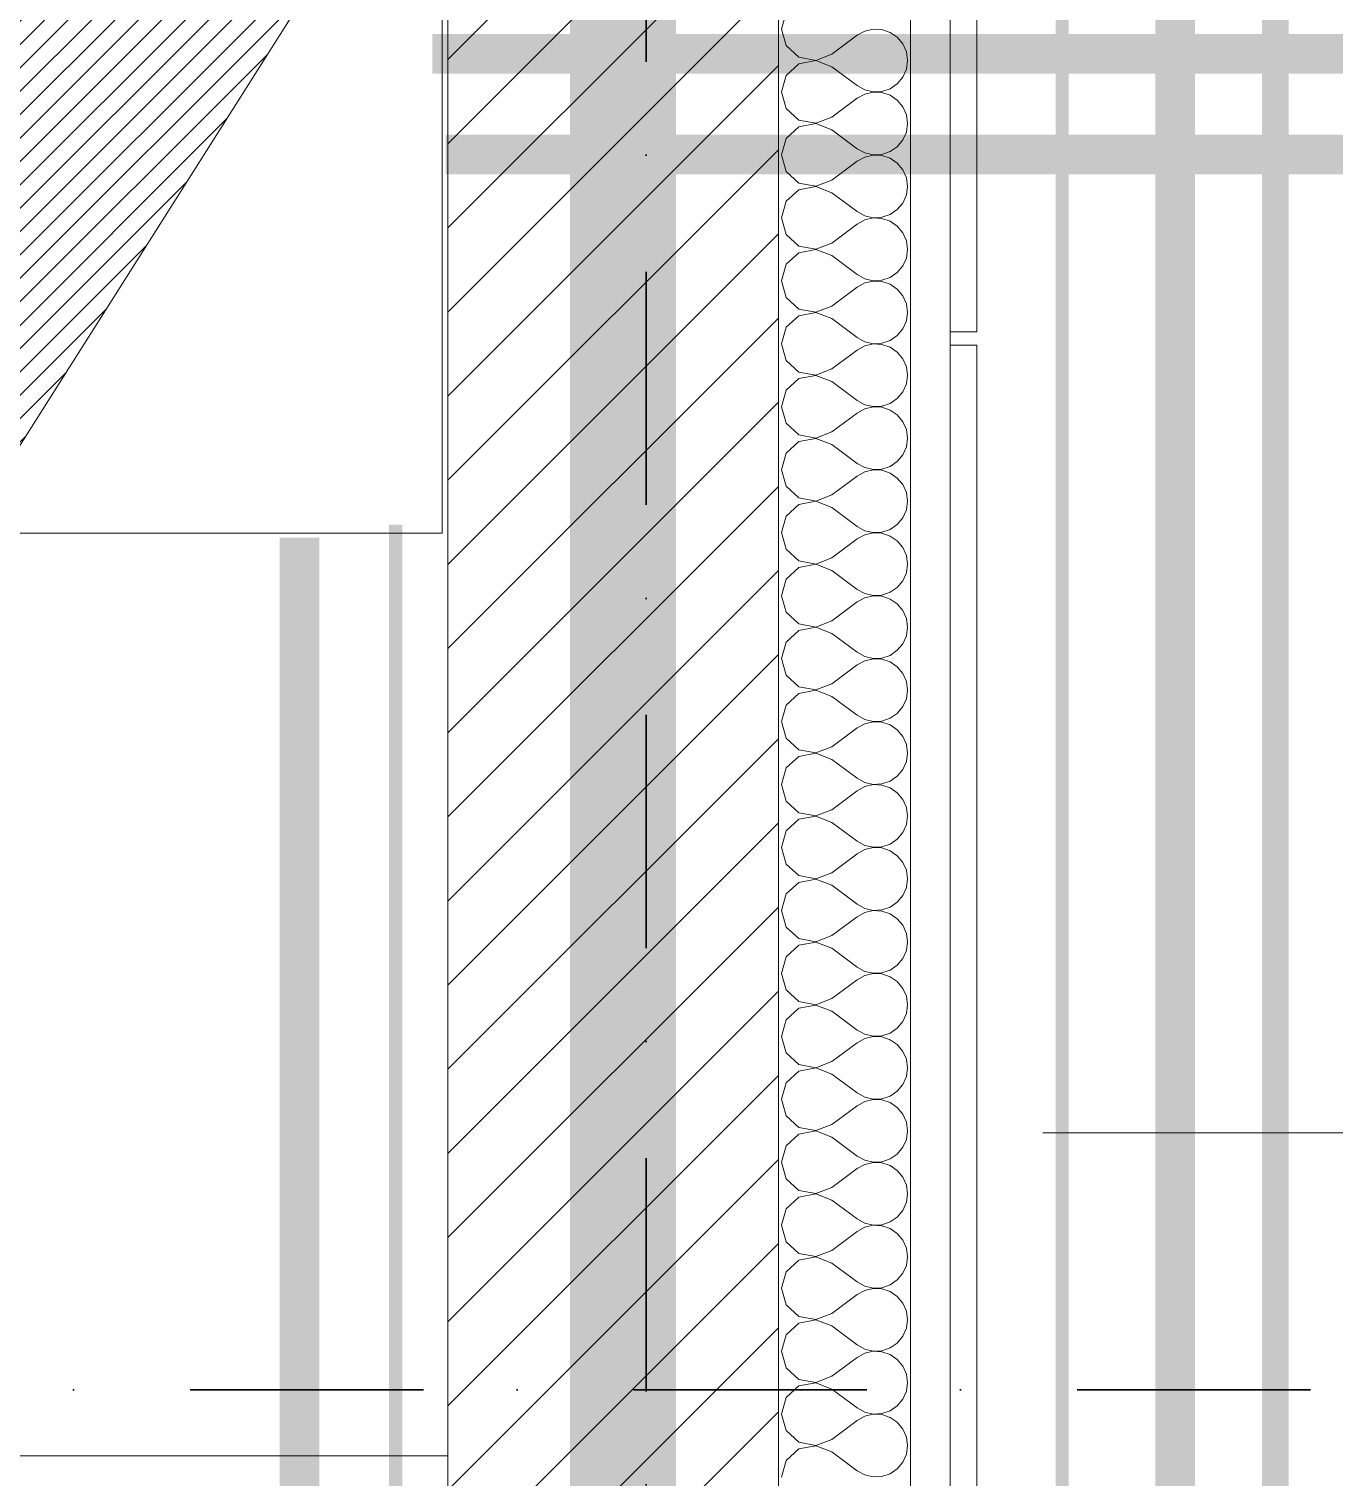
# Model space of a CAD drawing. Header units: millimetres. Extents: x 1322820 to 1391563, y 1051909 to 1098256.
# Drawn here: x 1361262 to 1362249, y 1079205 to 1080300 of the extents above; entities that cross this region are included whole.
import ezdxf
from ezdxf.enums import TextEntityAlignment as Align

# ---------------------------------------------------------------- set-up
doc = ezdxf.new("R2010")
doc.units = ezdxf.units.MM
doc.header["$MEASUREMENT"] = 0
for name, pattern in [('AStair_dashed', [1800, 800, -1000]), ('Dot & Dashed', [335.138881, 176.388884, -88.194442, 0, -70.555556]), ('DUBLU_INTRERUPT', [1.093612, 0.529167, -0.211667, 0.141111, -0.211667])]:
    doc.linetypes.add(name, pattern=pattern)
doc.layers.get('0').update_dxf_attribs({"true_color": 0x787878})
for name, color, linetype, true_color in [('arhitectura - decoratii fatada', 7, 'Continuous', 0x787878), ('New_arhitectura - axe', 7, 'Continuous', 0x787878), ('New_rezistenta - pereti de rezistenta', 7, 'Continuous', 0x787878)]:
    doc.layers.add(name, color=color, linetype=linetype, true_color=true_color)
for name, color, linetype, lineweight, true_color in [('arhitectura - decoratii fatada_Pen_No__101', 7, 'Continuous', 13, 0x787878), ('New_arhitectura - axe_Pen_No__201', 7, 'Continuous', 35, 0x787878), ('New_arhitectura - desen 2D_Pen_No__2', 7, 'Continuous', 13, 0x787878), ('New_arhitectura - suprafete DTAC_Pen_No__14', 7, 'Continuous', 18, 0x787878), ('New_rezistenta - pereti de rezistenta_Pen_No__1', 7, 'Continuous', 13, 0x787878), ('New_rezistenta - pereti de rezistenta_Pen_No__21', 7, 'Continuous', 20, 0x787878)]:
    doc.layers.add(name, color=color, linetype=linetype, lineweight=lineweight, true_color=true_color)
for name, color, linetype in [('Circuit echipo', 7, 'Continuous'), ('circuite iluminat vitali', 1, 'Continuous'), ('circuite prize vitali', 1, 'Continuous'), ('ELECTRICE', 1, 'Continuous')]:
    doc.layers.add(name, color=color, linetype=linetype)
doc.layers.add('Circuite', color=7, linetype='Continuous', lineweight=25)
doc.styles.add('GENERATED_STYLE_1', font='arialbd.ttf')

# ---------------------------------------------------------------- blocks, each defined once
blk = doc.blocks.new('*X42', base_point=(1356235.2, 1078942.6))
at = {"layer": 'New_rezistenta - pereti de rezistenta_Pen_No__1', "color": 7, "linetype": 'Continuous', "lineweight": 13}
for p, q in [((1361834.5, 1080312.2), (1361830.9, 1080299.7)), ((1361830.9, 1080299.7), (1361834.5, 1080287.2)), ((1361900.2, 1080299.6), (1361893.8, 1080298.1)), ((1361906.8, 1080299.3), (1361900.2, 1080299.6)), ((1361913, 1080297.2), (1361906.8, 1080299.3)), ((1361869, 1080280.7), (1361888.1, 1080295)), ((1361893.8, 1080298.1), (1361888.1, 1080295)), ((1361918.4, 1080293.5), (1361913, 1080297.2)), ((1361922.6, 1080288.4), (1361918.4, 1080293.5)), ((1361925.3, 1080282.4), (1361922.6, 1080288.4)), ((1361834.5, 1080287.2), (1361844.1, 1080278.4)), ((1361844.1, 1080278.4), (1361856.9, 1080276)), ((1361856.9, 1080276), (1361869, 1080280.7)), ((1361926.2, 1080275.9), (1361925.3, 1080282.4)), ((1361844.1, 1080273.4), (1361834.5, 1080264.6)), ((1361856.9, 1080275.8), (1361844.1, 1080273.4)), ((1361869, 1080271.1), (1361856.9, 1080275.8)), ((1361869, 1080271.1), (1361888.1, 1080256.9)), ((1361922.6, 1080263.4), (1361925.3, 1080269.4)), ((1361925.3, 1080269.4), (1361926.2, 1080275.9)), ((1361834.5, 1080264.6), (1361830.9, 1080252.1)), ((1361888.1, 1080256.9), (1361893.8, 1080253.7)), ((1361913, 1080254.6), (1361918.4, 1080258.3)), ((1361918.4, 1080258.3), (1361922.6, 1080263.4)), ((1361830.9, 1080252.1), (1361834.5, 1080239.6)), ((1361869, 1080233), (1361888.1, 1080247.3)), ((1361893.8, 1080250.5), (1361888.1, 1080247.3)), ((1361893.8, 1080253.7), (1361900.2, 1080252.2)), ((1361900.2, 1080252), (1361893.8, 1080250.5)), ((1361900.2, 1080252.2), (1361906.8, 1080252.5)), ((1361906.8, 1080251.7), (1361900.2, 1080252)), ((1361906.8, 1080252.5), (1361913, 1080254.6)), ((1361913, 1080249.6), (1361906.8, 1080251.7)), ((1361918.4, 1080245.9), (1361913, 1080249.6)), ((1361922.6, 1080240.8), (1361918.4, 1080245.9)), ((1361834.5, 1080239.6), (1361844.1, 1080230.8)), ((1361925.3, 1080234.8), (1361922.6, 1080240.8)), ((1361926.2, 1080228.3), (1361925.3, 1080234.8)), ((1361844.1, 1080225.8), (1361834.5, 1080217)), ((1361844.1, 1080230.8), (1361856.9, 1080228.4)), ((1361856.9, 1080228.2), (1361844.1, 1080225.8)), ((1361856.9, 1080228.4), (1361869, 1080233)), ((1361869, 1080223.5), (1361856.9, 1080228.2)), ((1361869, 1080223.5), (1361888.1, 1080209.2)), ((1361925.3, 1080221.8), (1361926.2, 1080228.3)), ((1361834.5, 1080217), (1361830.9, 1080204.5)), ((1361918.4, 1080210.7), (1361922.6, 1080215.8)), ((1361922.6, 1080215.8), (1361925.3, 1080221.8)), ((1361830.9, 1080204.5), (1361834.5, 1080192)), ((1361888.1, 1080209.2), (1361893.8, 1080206.1)), ((1361893.8, 1080202.9), (1361888.1, 1080199.7)), ((1361893.8, 1080206.1), (1361900.2, 1080204.6)), ((1361900.2, 1080204.4), (1361893.8, 1080202.9)), ((1361900.2, 1080204.6), (1361906.8, 1080204.9)), ((1361906.8, 1080204.1), (1361900.2, 1080204.4)), ((1361906.8, 1080204.9), (1361913, 1080207)), ((1361913, 1080202), (1361906.8, 1080204.1)), ((1361913, 1080207), (1361918.4, 1080210.7)), ((1361918.4, 1080198.2), (1361913, 1080202)), ((1361834.5, 1080192), (1361844.1, 1080183.2)), ((1361869, 1080185.4), (1361888.1, 1080199.7)), ((1361922.6, 1080193.2), (1361918.4, 1080198.2)), ((1361925.3, 1080187.2), (1361922.6, 1080193.2)), ((1361844.1, 1080183.2), (1361856.9, 1080180.8)), ((1361856.9, 1080180.6), (1361844.1, 1080178.2)), ((1361856.9, 1080180.8), (1361869, 1080185.4)), ((1361869, 1080175.9), (1361856.9, 1080180.6)), ((1361926.2, 1080180.7), (1361925.3, 1080187.2)), ((1361925.3, 1080174.2), (1361926.2, 1080180.7)), ((1361834.5, 1080169.4), (1361830.9, 1080156.9)), ((1361844.1, 1080178.2), (1361834.5, 1080169.4)), ((1361869, 1080175.9), (1361888.1, 1080161.6)), ((1361918.4, 1080163.1), (1361922.6, 1080168.1)), ((1361922.6, 1080168.1), (1361925.3, 1080174.2)), ((1361830.9, 1080156.9), (1361834.5, 1080144.3)), ((1361888.1, 1080161.6), (1361893.8, 1080158.4)), ((1361893.8, 1080158.4), (1361900.2, 1080157)), ((1361900.2, 1080156.8), (1361893.8, 1080155.3)), ((1361900.2, 1080157), (1361906.8, 1080157.3)), ((1361906.8, 1080156.4), (1361900.2, 1080156.8)), ((1361906.8, 1080157.3), (1361913, 1080159.4)), ((1361913, 1080159.4), (1361918.4, 1080163.1)), ((1361869, 1080137.8), (1361888.1, 1080152.1)), ((1361893.8, 1080155.3), (1361888.1, 1080152.1)), ((1361913, 1080154.3), (1361906.8, 1080156.4)), ((1361918.4, 1080150.6), (1361913, 1080154.3)), ((1361922.6, 1080145.6), (1361918.4, 1080150.6)), ((1361834.5, 1080144.3), (1361844.1, 1080135.6)), ((1361844.1, 1080135.6), (1361856.9, 1080133.1)), ((1361856.9, 1080133.1), (1361869, 1080137.8)), ((1361925.3, 1080139.6), (1361922.6, 1080145.6)), ((1361926.2, 1080133), (1361925.3, 1080139.6)), ((1361844.1, 1080130.5), (1361834.5, 1080121.8)), ((1361856.9, 1080133), (1361844.1, 1080130.5)), ((1361869, 1080128.3), (1361856.9, 1080133)), ((1361869, 1080128.3), (1361888.1, 1080114)), ((1361922.6, 1080120.5), (1361925.3, 1080126.5)), ((1361925.3, 1080126.5), (1361926.2, 1080133)), ((1361834.5, 1080121.8), (1361830.9, 1080109.2)), ((1361888.1, 1080114), (1361893.8, 1080110.8)), ((1361913, 1080111.8), (1361918.4, 1080115.5)), ((1361918.4, 1080115.5), (1361922.6, 1080120.5)), ((1361830.9, 1080109.2), (1361834.5, 1080096.7)), ((1361869, 1080090.2), (1361888.1, 1080104.5)), ((1361893.8, 1080107.7), (1361888.1, 1080104.5)), ((1361893.8, 1080110.8), (1361900.2, 1080109.3)), ((1361900.2, 1080109.1), (1361893.8, 1080107.7)), ((1361900.2, 1080109.3), (1361906.8, 1080109.7)), ((1361906.8, 1080108.8), (1361900.2, 1080109.1)), ((1361906.8, 1080109.7), (1361913, 1080111.8)), ((1361913, 1080106.7), (1361906.8, 1080108.8)), ((1361918.4, 1080103), (1361913, 1080106.7)), ((1361922.6, 1080097.9), (1361918.4, 1080103)), ((1361834.5, 1080096.7), (1361844.1, 1080087.9)), ((1361925.3, 1080091.9), (1361922.6, 1080097.9)), ((1361926.2, 1080085.4), (1361925.3, 1080091.9)), ((1361844.1, 1080082.9), (1361834.5, 1080074.1)), ((1361844.1, 1080087.9), (1361856.9, 1080085.5)), ((1361856.9, 1080085.3), (1361844.1, 1080082.9)), ((1361856.9, 1080085.5), (1361869, 1080090.2)), ((1361869, 1080080.7), (1361856.9, 1080085.3)), ((1361869, 1080080.7), (1361888.1, 1080066.4)), ((1361925.3, 1080078.9), (1361926.2, 1080085.4)), ((1361834.5, 1080074.1), (1361830.9, 1080061.6)), ((1361918.4, 1080067.9), (1361922.6, 1080072.9)), ((1361922.6, 1080072.9), (1361925.3, 1080078.9)), ((1361830.9, 1080061.6), (1361834.5, 1080049.1)), ((1361888.1, 1080066.4), (1361893.8, 1080063.2)), ((1361893.8, 1080060), (1361888.1, 1080056.9)), ((1361893.8, 1080063.2), (1361900.2, 1080061.7)), ((1361900.2, 1080061.5), (1361893.8, 1080060)), ((1361900.2, 1080061.7), (1361906.8, 1080062)), ((1361906.8, 1080061.2), (1361900.2, 1080061.5)), ((1361906.8, 1080062), (1361913, 1080064.1)), ((1361913, 1080059.1), (1361906.8, 1080061.2)), ((1361913, 1080064.1), (1361918.4, 1080067.9)), ((1361918.4, 1080055.4), (1361913, 1080059.1)), ((1361834.5, 1080049.1), (1361844.1, 1080040.3)), ((1361869, 1080042.6), (1361888.1, 1080056.9)), ((1361922.6, 1080050.3), (1361918.4, 1080055.4)), ((1361925.3, 1080044.3), (1361922.6, 1080050.3)), ((1361844.1, 1080040.3), (1361856.9, 1080037.9)), ((1361856.9, 1080037.7), (1361844.1, 1080035.3)), ((1361856.9, 1080037.9), (1361869, 1080042.6)), ((1361869, 1080033), (1361856.9, 1080037.7)), ((1361926.2, 1080037.8), (1361925.3, 1080044.3)), ((1361925.3, 1080031.3), (1361926.2, 1080037.8)), ((1361834.5, 1080026.5), (1361830.9, 1080014)), ((1361844.1, 1080035.3), (1361834.5, 1080026.5)), ((1361869, 1080033), (1361888.1, 1080018.8)), ((1361918.4, 1080020.2), (1361922.6, 1080025.3)), ((1361922.6, 1080025.3), (1361925.3, 1080031.3)), ((1361888.1, 1080018.8), (1361893.8, 1080015.6)), ((1361893.8, 1080015.6), (1361900.2, 1080014.1)), ((1361900.2, 1080014.1), (1361906.8, 1080014.4)), ((1361906.8, 1080014.4), (1361913, 1080016.5)), ((1361913, 1080016.5), (1361918.4, 1080020.2)), ((1361830.9, 1080014), (1361834.5, 1080001.5)), ((1361869, 1079995), (1361888.1, 1080009.2)), ((1361893.8, 1080012.4), (1361888.1, 1080009.2)), ((1361900.2, 1080013.9), (1361893.8, 1080012.4)), ((1361906.8, 1080013.6), (1361900.2, 1080013.9)), ((1361913, 1080011.5), (1361906.8, 1080013.6)), ((1361918.4, 1080007.8), (1361913, 1080011.5)), ((1361922.6, 1080002.7), (1361918.4, 1080007.8)), ((1361834.5, 1080001.5), (1361844.1, 1079992.7)), ((1361844.1, 1079992.7), (1361856.9, 1079990.3)), ((1361856.9, 1079990.3), (1361869, 1079995)), ((1361925.3, 1079996.7), (1361922.6, 1080002.7)), ((1361926.2, 1079990.2), (1361925.3, 1079996.7)), ((1361844.1, 1079987.7), (1361834.5, 1079978.9)), ((1361856.9, 1079990.1), (1361844.1, 1079987.7)), ((1361869, 1079985.4), (1361856.9, 1079990.1)), ((1361869, 1079985.4), (1361888.1, 1079971.1)), ((1361922.6, 1079977.7), (1361925.3, 1079983.7)), ((1361925.3, 1079983.7), (1361926.2, 1079990.2)), ((1361834.5, 1079978.9), (1361830.9, 1079966.4)), ((1361888.1, 1079971.1), (1361893.8, 1079968)), ((1361913, 1079968.9), (1361918.4, 1079972.6)), ((1361918.4, 1079972.6), (1361922.6, 1079977.7)), ((1361830.9, 1079966.4), (1361834.5, 1079953.9)), ((1361869, 1079947.3), (1361888.1, 1079961.6)), ((1361893.8, 1079964.8), (1361888.1, 1079961.6)), ((1361893.8, 1079968), (1361900.2, 1079966.5)), ((1361900.2, 1079966.3), (1361893.8, 1079964.8)), ((1361900.2, 1079966.5), (1361906.8, 1079966.8)), ((1361906.8, 1079966), (1361900.2, 1079966.3)), ((1361906.8, 1079966.8), (1361913, 1079968.9)), ((1361913, 1079963.9), (1361906.8, 1079966)), ((1361918.4, 1079960.1), (1361913, 1079963.9)), ((1361922.6, 1079955.1), (1361918.4, 1079960.1)), ((1361834.5, 1079953.9), (1361844.1, 1079945.1)), ((1361925.3, 1079949.1), (1361922.6, 1079955.1)), ((1361926.2, 1079942.6), (1361925.3, 1079949.1)), ((1361844.1, 1079940.1), (1361834.5, 1079931.3)), ((1361844.1, 1079945.1), (1361856.9, 1079942.7)), ((1361856.9, 1079942.5), (1361844.1, 1079940.1)), ((1361856.9, 1079942.7), (1361869, 1079947.3)), ((1361869, 1079937.8), (1361856.9, 1079942.5)), ((1361869, 1079937.8), (1361888.1, 1079923.5)), ((1361925.3, 1079936.1), (1361926.2, 1079942.6)), ((1361834.5, 1079931.3), (1361830.9, 1079918.8)), ((1361918.4, 1079925), (1361922.6, 1079930.1)), ((1361922.6, 1079930.1), (1361925.3, 1079936.1)), ((1361830.9, 1079918.8), (1361834.5, 1079906.2)), ((1361888.1, 1079923.5), (1361893.8, 1079920.3)), ((1361893.8, 1079917.2), (1361888.1, 1079914)), ((1361893.8, 1079920.3), (1361900.2, 1079918.9)), ((1361900.2, 1079918.7), (1361893.8, 1079917.2)), ((1361900.2, 1079918.9), (1361906.8, 1079919.2)), ((1361906.8, 1079918.3), (1361900.2, 1079918.7)), ((1361906.8, 1079919.2), (1361913, 1079921.3)), ((1361913, 1079916.2), (1361906.8, 1079918.3)), ((1361913, 1079921.3), (1361918.4, 1079925)), ((1361918.4, 1079912.5), (1361913, 1079916.2)), ((1361834.5, 1079906.2), (1361844.1, 1079897.5)), ((1361869, 1079899.7), (1361888.1, 1079914)), ((1361922.6, 1079907.5), (1361918.4, 1079912.5)), ((1361925.3, 1079901.5), (1361922.6, 1079907.5)), ((1361844.1, 1079897.5), (1361856.9, 1079895)), ((1361856.9, 1079894.9), (1361844.1, 1079892.4)), ((1361856.9, 1079895), (1361869, 1079899.7)), ((1361869, 1079890.2), (1361856.9, 1079894.9)), ((1361926.2, 1079895), (1361925.3, 1079901.5)), ((1361925.3, 1079888.4), (1361926.2, 1079895)), ((1361834.5, 1079883.7), (1361830.9, 1079871.1)), ((1361844.1, 1079892.4), (1361834.5, 1079883.7)), ((1361869, 1079890.2), (1361888.1, 1079875.9)), ((1361922.6, 1079882.4), (1361925.3, 1079888.4)), ((1361888.1, 1079875.9), (1361893.8, 1079872.7)), ((1361893.8, 1079872.7), (1361900.2, 1079871.2)), ((1361906.8, 1079871.6), (1361913, 1079873.7)), ((1361913, 1079873.7), (1361918.4, 1079877.4)), ((1361918.4, 1079877.4), (1361922.6, 1079882.4)), ((1361830.9, 1079871.1), (1361834.5, 1079858.6)), ((1361869, 1079852.1), (1361888.1, 1079866.4)), ((1361893.8, 1079869.6), (1361888.1, 1079866.4)), ((1361900.2, 1079871), (1361893.8, 1079869.6)), ((1361900.2, 1079871.2), (1361906.8, 1079871.6)), ((1361906.8, 1079870.7), (1361900.2, 1079871)), ((1361913, 1079868.6), (1361906.8, 1079870.7)), ((1361918.4, 1079864.9), (1361913, 1079868.6)), ((1361922.6, 1079859.8), (1361918.4, 1079864.9)), ((1361834.5, 1079858.6), (1361844.1, 1079849.8)), ((1361856.9, 1079847.4), (1361869, 1079852.1)), ((1361925.3, 1079853.8), (1361922.6, 1079859.8)), ((1361926.2, 1079847.3), (1361925.3, 1079853.8)), ((1361844.1, 1079844.8), (1361834.5, 1079836)), ((1361844.1, 1079849.8), (1361856.9, 1079847.4)), ((1361856.9, 1079847.2), (1361844.1, 1079844.8)), ((1361869, 1079842.6), (1361856.9, 1079847.2)), ((1361869, 1079842.6), (1361888.1, 1079828.3)), ((1361922.6, 1079834.8), (1361925.3, 1079840.8)), ((1361925.3, 1079840.8), (1361926.2, 1079847.3)), ((1361834.5, 1079836), (1361830.9, 1079823.5)), ((1361888.1, 1079828.3), (1361893.8, 1079825.1)), ((1361913, 1079826), (1361918.4, 1079829.8)), ((1361918.4, 1079829.8), (1361922.6, 1079834.8)), ((1361830.9, 1079823.5), (1361834.5, 1079811)), ((1361869, 1079804.5), (1361888.1, 1079818.8)), ((1361893.8, 1079821.9), (1361888.1, 1079818.8)), ((1361893.8, 1079825.1), (1361900.2, 1079823.6)), ((1361900.2, 1079823.4), (1361893.8, 1079821.9)), ((1361900.2, 1079823.6), (1361906.8, 1079823.9)), ((1361906.8, 1079823.1), (1361900.2, 1079823.4)), ((1361906.8, 1079823.9), (1361913, 1079826)), ((1361913, 1079821), (1361906.8, 1079823.1)), ((1361918.4, 1079817.3), (1361913, 1079821)), ((1361922.6, 1079812.2), (1361918.4, 1079817.3)), ((1361834.5, 1079811), (1361844.1, 1079802.2)), ((1361925.3, 1079806.2), (1361922.6, 1079812.2)), ((1361926.2, 1079799.7), (1361925.3, 1079806.2)), ((1361844.1, 1079797.2), (1361834.5, 1079788.4)), ((1361844.1, 1079802.2), (1361856.9, 1079799.8)), ((1361856.9, 1079799.6), (1361844.1, 1079797.2)), ((1361856.9, 1079799.8), (1361869, 1079804.5)), ((1361869, 1079795), (1361856.9, 1079799.6)), ((1361925.3, 1079793.2), (1361926.2, 1079799.7)), ((1361834.5, 1079788.4), (1361830.9, 1079775.9)), ((1361869, 1079795), (1361888.1, 1079780.7)), ((1361918.4, 1079782.1), (1361922.6, 1079787.2)), ((1361922.6, 1079787.2), (1361925.3, 1079793.2)), ((1361830.9, 1079775.9), (1361834.5, 1079763.4)), ((1361888.1, 1079780.7), (1361893.8, 1079777.5)), ((1361893.8, 1079774.3), (1361888.1, 1079771.1)), ((1361893.8, 1079777.5), (1361900.2, 1079776)), ((1361900.2, 1079775.8), (1361893.8, 1079774.3)), ((1361900.2, 1079776), (1361906.8, 1079776.3)), ((1361906.8, 1079775.5), (1361900.2, 1079775.8)), ((1361906.8, 1079776.3), (1361913, 1079778.4)), ((1361913, 1079773.4), (1361906.8, 1079775.5)), ((1361913, 1079778.4), (1361918.4, 1079782.1)), ((1361918.4, 1079769.7), (1361913, 1079773.4)), ((1361834.5, 1079763.4), (1361844.1, 1079754.6)), ((1361869, 1079756.9), (1361888.1, 1079771.1)), ((1361922.6, 1079764.6), (1361918.4, 1079769.7)), ((1361925.3, 1079758.6), (1361922.6, 1079764.6)), ((1361844.1, 1079754.6), (1361856.9, 1079752.2)), ((1361856.9, 1079752), (1361844.1, 1079749.6)), ((1361856.9, 1079752.2), (1361869, 1079756.9)), ((1361869, 1079747.3), (1361856.9, 1079752)), ((1361926.2, 1079752.1), (1361925.3, 1079758.6)), ((1361925.3, 1079745.6), (1361926.2, 1079752.1)), ((1361834.5, 1079740.8), (1361830.9, 1079728.3)), ((1361844.1, 1079749.6), (1361834.5, 1079740.8)), ((1361869, 1079747.3), (1361888.1, 1079733)), ((1361922.6, 1079739.6), (1361925.3, 1079745.6)), ((1361888.1, 1079733), (1361893.8, 1079729.9)), ((1361893.8, 1079729.9), (1361900.2, 1079728.4)), ((1361906.8, 1079728.7), (1361913, 1079730.8)), ((1361913, 1079730.8), (1361918.4, 1079734.5)), ((1361918.4, 1079734.5), (1361922.6, 1079739.6)), ((1361830.9, 1079728.3), (1361834.5, 1079715.8)), ((1361869, 1079709.2), (1361888.1, 1079723.5)), ((1361893.8, 1079726.7), (1361888.1, 1079723.5)), ((1361900.2, 1079728.2), (1361893.8, 1079726.7)), ((1361900.2, 1079728.4), (1361906.8, 1079728.7)), ((1361906.8, 1079727.9), (1361900.2, 1079728.2)), ((1361913, 1079725.8), (1361906.8, 1079727.9)), ((1361918.4, 1079722.1), (1361913, 1079725.8)), ((1361922.6, 1079717), (1361918.4, 1079722.1)), ((1361834.5, 1079715.8), (1361844.1, 1079707)), ((1361856.9, 1079704.6), (1361869, 1079709.2)), ((1361925.3, 1079711), (1361922.6, 1079717)), ((1361926.2, 1079704.5), (1361925.3, 1079711)), ((1361844.1, 1079702), (1361834.5, 1079693.2)), ((1361844.1, 1079707), (1361856.9, 1079704.6)), ((1361856.9, 1079704.4), (1361844.1, 1079702)), ((1361869, 1079699.7), (1361856.9, 1079704.4)), ((1361869, 1079699.7), (1361888.1, 1079685.4)), ((1361922.6, 1079692), (1361925.3, 1079698)), ((1361925.3, 1079698), (1361926.2, 1079704.5)), ((1361834.5, 1079693.2), (1361830.9, 1079680.7)), ((1361913, 1079683.2), (1361918.4, 1079686.9)), ((1361918.4, 1079686.9), (1361922.6, 1079692)), ((1361830.9, 1079680.7), (1361834.5, 1079668.1)), ((1361869, 1079661.6), (1361888.1, 1079675.9)), ((1361888.1, 1079685.4), (1361893.8, 1079682.2)), ((1361893.8, 1079679.1), (1361888.1, 1079675.9)), ((1361893.8, 1079682.2), (1361900.2, 1079680.8)), ((1361900.2, 1079680.6), (1361893.8, 1079679.1)), ((1361900.2, 1079680.8), (1361906.8, 1079681.1)), ((1361906.8, 1079680.3), (1361900.2, 1079680.6)), ((1361906.8, 1079681.1), (1361913, 1079683.2)), ((1361913, 1079678.2), (1361906.8, 1079680.3)), ((1361918.4, 1079674.4), (1361913, 1079678.2)), ((1361834.5, 1079668.1), (1361844.1, 1079659.4)), ((1361922.6, 1079669.4), (1361918.4, 1079674.4)), ((1361925.3, 1079663.4), (1361922.6, 1079669.4)), ((1361844.1, 1079654.3), (1361834.5, 1079645.6)), ((1361844.1, 1079659.4), (1361856.9, 1079657)), ((1361856.9, 1079656.8), (1361844.1, 1079654.3)), ((1361856.9, 1079657), (1361869, 1079661.6)), ((1361869, 1079652.1), (1361856.9, 1079656.8)), ((1361926.2, 1079656.9), (1361925.3, 1079663.4)), ((1361925.3, 1079650.3), (1361926.2, 1079656.9)), ((1361834.5, 1079645.6), (1361830.9, 1079633)), ((1361869, 1079652.1), (1361888.1, 1079637.8)), ((1361918.4, 1079639.3), (1361922.6, 1079644.3)), ((1361922.6, 1079644.3), (1361925.3, 1079650.3)), ((1361830.9, 1079633), (1361834.5, 1079620.5)), ((1361888.1, 1079637.8), (1361893.8, 1079634.6)), ((1361893.8, 1079631.5), (1361888.1, 1079628.3)), ((1361893.8, 1079634.6), (1361900.2, 1079633.1)), ((1361900.2, 1079633), (1361893.8, 1079631.5)), ((1361900.2, 1079633.1), (1361906.8, 1079633.5)), ((1361906.8, 1079632.6), (1361900.2, 1079633)), ((1361906.8, 1079633.5), (1361913, 1079635.6)), ((1361913, 1079630.5), (1361906.8, 1079632.6)), ((1361913, 1079635.6), (1361918.4, 1079639.3)), ((1361834.5, 1079620.5), (1361844.1, 1079611.8)), ((1361869, 1079614), (1361888.1, 1079628.3)), ((1361918.4, 1079626.8), (1361913, 1079630.5)), ((1361922.6, 1079621.8), (1361918.4, 1079626.8)), ((1361925.3, 1079615.7), (1361922.6, 1079621.8)), ((1361844.1, 1079611.8), (1361856.9, 1079609.3)), ((1361856.9, 1079609.1), (1361844.1, 1079606.7)), ((1361856.9, 1079609.3), (1361869, 1079614)), ((1361869, 1079604.5), (1361856.9, 1079609.1)), ((1361926.2, 1079609.2), (1361925.3, 1079615.7)), ((1361925.3, 1079602.7), (1361926.2, 1079609.2)), ((1361844.1, 1079606.7), (1361834.5, 1079597.9)), ((1361869, 1079604.5), (1361888.1, 1079590.2)), ((1361922.6, 1079596.7), (1361925.3, 1079602.7)), ((1361834.5, 1079597.9), (1361830.9, 1079585.4)), ((1361888.1, 1079590.2), (1361893.8, 1079587)), ((1361906.8, 1079585.8), (1361913, 1079587.9)), ((1361913, 1079587.9), (1361918.4, 1079591.7)), ((1361918.4, 1079591.7), (1361922.6, 1079596.7)), ((1361830.9, 1079585.4), (1361834.5, 1079572.9)), ((1361869, 1079566.4), (1361888.1, 1079580.7)), ((1361893.8, 1079583.8), (1361888.1, 1079580.7)), ((1361893.8, 1079587), (1361900.2, 1079585.5)), ((1361900.2, 1079585.3), (1361893.8, 1079583.8)), ((1361900.2, 1079585.5), (1361906.8, 1079585.8)), ((1361906.8, 1079585), (1361900.2, 1079585.3)), ((1361913, 1079582.9), (1361906.8, 1079585)), ((1361918.4, 1079579.2), (1361913, 1079582.9)), ((1361922.6, 1079574.1), (1361918.4, 1079579.2)), ((1361834.5, 1079572.9), (1361844.1, 1079564.1)), ((1361856.9, 1079561.7), (1361869, 1079566.4)), ((1361925.3, 1079568.1), (1361922.6, 1079574.1)), ((1361926.2, 1079561.6), (1361925.3, 1079568.1)), ((1361844.1, 1079559.1), (1361834.5, 1079550.3)), ((1361844.1, 1079564.1), (1361856.9, 1079561.7)), ((1361856.9, 1079561.5), (1361844.1, 1079559.1)), ((1361869, 1079556.9), (1361856.9, 1079561.5)), ((1361869, 1079556.9), (1361888.1, 1079542.6)), ((1361922.6, 1079549.1), (1361925.3, 1079555.1)), ((1361925.3, 1079555.1), (1361926.2, 1079561.6)), ((1361834.5, 1079550.3), (1361830.9, 1079537.8)), ((1361913, 1079540.3), (1361918.4, 1079544)), ((1361918.4, 1079544), (1361922.6, 1079549.1)), ((1361830.9, 1079537.8), (1361834.5, 1079525.3)), ((1361869, 1079518.8), (1361888.1, 1079533)), ((1361888.1, 1079542.6), (1361893.8, 1079539.4)), ((1361893.8, 1079536.2), (1361888.1, 1079533)), ((1361893.8, 1079539.4), (1361900.2, 1079537.9)), ((1361900.2, 1079537.7), (1361893.8, 1079536.2)), ((1361900.2, 1079537.9), (1361906.8, 1079538.2)), ((1361906.8, 1079537.4), (1361900.2, 1079537.7)), ((1361906.8, 1079538.2), (1361913, 1079540.3)), ((1361913, 1079535.3), (1361906.8, 1079537.4)), ((1361918.4, 1079531.6), (1361913, 1079535.3)), ((1361834.5, 1079525.3), (1361844.1, 1079516.5)), ((1361922.6, 1079526.5), (1361918.4, 1079531.6)), ((1361925.3, 1079520.5), (1361922.6, 1079526.5)), ((1361844.1, 1079511.5), (1361834.5, 1079502.7)), ((1361844.1, 1079516.5), (1361856.9, 1079514.1)), ((1361856.9, 1079513.9), (1361844.1, 1079511.5)), ((1361856.9, 1079514.1), (1361869, 1079518.8)), ((1361869, 1079509.2), (1361856.9, 1079513.9)), ((1361926.2, 1079514), (1361925.3, 1079520.5)), ((1361925.3, 1079507.5), (1361926.2, 1079514)), ((1361834.5, 1079502.7), (1361830.9, 1079490.2)), ((1361869, 1079509.2), (1361888.1, 1079495)), ((1361918.4, 1079496.4), (1361922.6, 1079501.5)), ((1361922.6, 1079501.5), (1361925.3, 1079507.5)), ((1361830.9, 1079490.2), (1361834.5, 1079477.7)), ((1361888.1, 1079495), (1361893.8, 1079491.8)), ((1361893.8, 1079488.6), (1361888.1, 1079485.4)), ((1361893.8, 1079491.8), (1361900.2, 1079490.3)), ((1361900.2, 1079490.1), (1361893.8, 1079488.6)), ((1361900.2, 1079490.3), (1361906.8, 1079490.6)), ((1361906.8, 1079489.8), (1361900.2, 1079490.1)), ((1361906.8, 1079490.6), (1361913, 1079492.7)), ((1361913, 1079487.7), (1361906.8, 1079489.8)), ((1361913, 1079492.7), (1361918.4, 1079496.4)), ((1361834.5, 1079477.7), (1361844.1, 1079468.9)), ((1361869, 1079471.1), (1361888.1, 1079485.4)), ((1361918.4, 1079484), (1361913, 1079487.7)), ((1361922.6, 1079478.9), (1361918.4, 1079484)), ((1361925.3, 1079472.9), (1361922.6, 1079478.9)), ((1361844.1, 1079468.9), (1361856.9, 1079466.5)), ((1361856.9, 1079466.5), (1361869, 1079471.1)), ((1361926.2, 1079466.4), (1361925.3, 1079472.9)), ((1361844.1, 1079463.9), (1361834.5, 1079455.1)), ((1361856.9, 1079466.3), (1361844.1, 1079463.9)), ((1361869, 1079461.6), (1361856.9, 1079466.3)), ((1361869, 1079461.6), (1361888.1, 1079447.3)), ((1361922.6, 1079453.9), (1361925.3, 1079459.9)), ((1361925.3, 1079459.9), (1361926.2, 1079466.4)), ((1361834.5, 1079455.1), (1361830.9, 1079442.6)), ((1361888.1, 1079447.3), (1361893.8, 1079444.2)), ((1361906.8, 1079443), (1361913, 1079445.1)), ((1361913, 1079445.1), (1361918.4, 1079448.8)), ((1361918.4, 1079448.8), (1361922.6, 1079453.9)), ((1361830.9, 1079442.6), (1361834.5, 1079430.1)), ((1361869, 1079423.5), (1361888.1, 1079437.8)), ((1361893.8, 1079441), (1361888.1, 1079437.8)), ((1361893.8, 1079444.2), (1361900.2, 1079442.7)), ((1361900.2, 1079442.5), (1361893.8, 1079441)), ((1361900.2, 1079442.7), (1361906.8, 1079443)), ((1361906.8, 1079442.2), (1361900.2, 1079442.5)), ((1361913, 1079440.1), (1361906.8, 1079442.2)), ((1361918.4, 1079436.3), (1361913, 1079440.1)), ((1361922.6, 1079431.3), (1361918.4, 1079436.3)), ((1361834.5, 1079430.1), (1361844.1, 1079421.3)), ((1361856.9, 1079418.9), (1361869, 1079423.5)), ((1361925.3, 1079425.3), (1361922.6, 1079431.3)), ((1361926.2, 1079418.8), (1361925.3, 1079425.3)), ((1361844.1, 1079416.2), (1361834.5, 1079407.5)), ((1361844.1, 1079421.3), (1361856.9, 1079418.9)), ((1361856.9, 1079418.7), (1361844.1, 1079416.2)), ((1361869, 1079414), (1361856.9, 1079418.7)), ((1361869, 1079414), (1361888.1, 1079399.7)), ((1361922.6, 1079406.2), (1361925.3, 1079412.3)), ((1361925.3, 1079412.3), (1361926.2, 1079418.8)), ((1361834.5, 1079407.5), (1361830.9, 1079395)), ((1361913, 1079397.5), (1361918.4, 1079401.2)), ((1361918.4, 1079401.2), (1361922.6, 1079406.2)), ((1361830.9, 1079395), (1361834.5, 1079382.4)), ((1361869, 1079375.9), (1361888.1, 1079390.2)), ((1361888.1, 1079399.7), (1361893.8, 1079396.5)), ((1361893.8, 1079393.4), (1361888.1, 1079390.2)), ((1361893.8, 1079396.5), (1361900.2, 1079395)), ((1361900.2, 1079394.9), (1361893.8, 1079393.4)), ((1361900.2, 1079395), (1361906.8, 1079395.4)), ((1361906.8, 1079394.5), (1361900.2, 1079394.9)), ((1361906.8, 1079395.4), (1361913, 1079397.5)), ((1361913, 1079392.4), (1361906.8, 1079394.5)), ((1361918.4, 1079388.7), (1361913, 1079392.4)), ((1361834.5, 1079382.4), (1361844.1, 1079373.7)), ((1361922.6, 1079383.7), (1361918.4, 1079388.7)), ((1361925.3, 1079377.6), (1361922.6, 1079383.7)), ((1361844.1, 1079368.6), (1361834.5, 1079359.8)), ((1361844.1, 1079373.7), (1361856.9, 1079371.2)), ((1361856.9, 1079371), (1361844.1, 1079368.6)), ((1361856.9, 1079371.2), (1361869, 1079375.9)), ((1361869, 1079366.4), (1361856.9, 1079371)), ((1361926.2, 1079371.1), (1361925.3, 1079377.6)), ((1361925.3, 1079364.6), (1361926.2, 1079371.1)), ((1361834.5, 1079359.8), (1361830.9, 1079347.3)), ((1361869, 1079366.4), (1361888.1, 1079352.1)), ((1361918.4, 1079353.6), (1361922.6, 1079358.6)), ((1361922.6, 1079358.6), (1361925.3, 1079364.6)), ((1361830.9, 1079347.3), (1361834.5, 1079334.8)), ((1361888.1, 1079352.1), (1361893.8, 1079348.9)), ((1361893.8, 1079348.9), (1361900.2, 1079347.4)), ((1361900.2, 1079347.2), (1361893.8, 1079345.7)), ((1361900.2, 1079347.4), (1361906.8, 1079347.7)), ((1361906.8, 1079346.9), (1361900.2, 1079347.2)), ((1361906.8, 1079347.7), (1361913, 1079349.8)), ((1361913, 1079344.8), (1361906.8, 1079346.9)), ((1361913, 1079349.8), (1361918.4, 1079353.6)), ((1361869, 1079328.3), (1361888.1, 1079342.6)), ((1361893.8, 1079345.7), (1361888.1, 1079342.6)), ((1361918.4, 1079341.1), (1361913, 1079344.8)), ((1361922.6, 1079336), (1361918.4, 1079341.1)), ((1361925.3, 1079330), (1361922.6, 1079336)), ((1361834.5, 1079334.8), (1361844.1, 1079326)), ((1361844.1, 1079326), (1361856.9, 1079323.6)), ((1361856.9, 1079323.6), (1361869, 1079328.3)), ((1361926.2, 1079323.5), (1361925.3, 1079330)), ((1361844.1, 1079321), (1361834.5, 1079312.2)), ((1361856.9, 1079323.4), (1361844.1, 1079321)), ((1361869, 1079318.8), (1361856.9, 1079323.4)), ((1361869, 1079318.8), (1361888.1, 1079304.5)), ((1361922.6, 1079311), (1361925.3, 1079317)), ((1361925.3, 1079317), (1361926.2, 1079323.5)), ((1361834.5, 1079312.2), (1361830.9, 1079299.7)), ((1361888.1, 1079304.5), (1361893.8, 1079301.3)), ((1361913, 1079302.2), (1361918.4, 1079305.9)), ((1361918.4, 1079305.9), (1361922.6, 1079311)), ((1361830.9, 1079299.7), (1361834.5, 1079287.2)), ((1361869, 1079280.7), (1361888.1, 1079295)), ((1361893.8, 1079298.1), (1361888.1, 1079295)), ((1361893.8, 1079301.3), (1361900.2, 1079299.8)), ((1361900.2, 1079299.6), (1361893.8, 1079298.1)), ((1361900.2, 1079299.8), (1361906.8, 1079300.1)), ((1361906.8, 1079299.3), (1361900.2, 1079299.6)), ((1361906.8, 1079300.1), (1361913, 1079302.2)), ((1361913, 1079297.2), (1361906.8, 1079299.3)), ((1361918.4, 1079293.5), (1361913, 1079297.2)), ((1361922.6, 1079288.4), (1361918.4, 1079293.5)), ((1361834.5, 1079287.2), (1361844.1, 1079278.4)), ((1361856.9, 1079276), (1361869, 1079280.7)), ((1361925.3, 1079282.4), (1361922.6, 1079288.4)), ((1361926.2, 1079275.9), (1361925.3, 1079282.4)), ((1361844.1, 1079273.4), (1361834.5, 1079264.6)), ((1361844.1, 1079278.4), (1361856.9, 1079276)), ((1361856.9, 1079275.8), (1361844.1, 1079273.4)), ((1361869, 1079271.1), (1361856.9, 1079275.8)), ((1361869, 1079271.1), (1361888.1, 1079256.9)), ((1361925.3, 1079269.4), (1361926.2, 1079275.9)), ((1361834.5, 1079264.6), (1361830.9, 1079252.1)), ((1361918.4, 1079258.3), (1361922.6, 1079263.4)), ((1361922.6, 1079263.4), (1361925.3, 1079269.4)), ((1361830.9, 1079252.1), (1361834.5, 1079239.6)), ((1361888.1, 1079256.9), (1361893.8, 1079253.7)), ((1361893.8, 1079250.5), (1361888.1, 1079247.3)), ((1361893.8, 1079253.7), (1361900.2, 1079252.2)), ((1361900.2, 1079252), (1361893.8, 1079250.5)), ((1361900.2, 1079252.2), (1361906.8, 1079252.5)), ((1361906.8, 1079251.7), (1361900.2, 1079252)), ((1361906.8, 1079252.5), (1361913, 1079254.6)), ((1361913, 1079249.6), (1361906.8, 1079251.7)), ((1361913, 1079254.6), (1361918.4, 1079258.3)), ((1361918.4, 1079245.9), (1361913, 1079249.6)), ((1361834.5, 1079239.6), (1361844.1, 1079230.8)), ((1361869, 1079233), (1361888.1, 1079247.3)), ((1361922.6, 1079240.8), (1361918.4, 1079245.9)), ((1361925.3, 1079234.8), (1361922.6, 1079240.8)), ((1361844.1, 1079225.8), (1361834.5, 1079217)), ((1361844.1, 1079230.8), (1361856.9, 1079228.4)), ((1361856.9, 1079228.2), (1361844.1, 1079225.8)), ((1361856.9, 1079228.4), (1361869, 1079233)), ((1361869, 1079223.5), (1361856.9, 1079228.2)), ((1361926.2, 1079228.3), (1361925.3, 1079234.8)), ((1361925.3, 1079221.8), (1361926.2, 1079228.3)), ((1361834.5, 1079217), (1361830.9, 1079204.5)), ((1361869, 1079223.5), (1361888.1, 1079209.2)), ((1361918.4, 1079210.7), (1361922.6, 1079215.8)), ((1361922.6, 1079215.8), (1361925.3, 1079221.8)), ((1361888.1, 1079209.2), (1361893.8, 1079206.1)), ((1361893.8, 1079206.1), (1361900.2, 1079204.6)), ((1361900.2, 1079204.6), (1361906.8, 1079204.9)), ((1361906.8, 1079204.9), (1361913, 1079207)), ((1361913, 1079207), (1361918.4, 1079210.7))]:
    blk.add_line(p, q, dxfattribs=at)
blk = doc.blocks.new('Wall_13_1', base_point=(1361578.5, 1078980.6))
at = {"layer": 'New_rezistenta - pereti de rezistenta', "linetype": 'Continuous', "lineweight": 0, "true_color": 0x000000}
h = blk.add_hatch(dxfattribs=at)
h.set_pattern_fill('BETON_ARMAT_0001', color=18, style=0, pattern_type=2)
h.set_pattern_definition([(45, (1356235.236, 1078942.57), (-31.8198, 31.8198), [])])
h.paths.add_polyline_path([(1361593.5, 1083070.6), (1361578.5, 1083070.6), (1361578.5, 1078980.6), (1361828.5, 1078980.6), (1361828.5, 1083070.6), (1361708.5, 1083070.6)])
at = {"layer": 'New_rezistenta - pereti de rezistenta_Pen_No__21', "color": 7, "linetype": 'Continuous', "lineweight": 20}
for p, q in [((1361828.5, 1078980.6), (1361828.5, 1083070.6)), ((1361928.5, 1078730.6), (1361928.5, 1083070.6))]:
    blk.add_line(p, q, dxfattribs=at)
at = {"layer": 'New_rezistenta - pereti de rezistenta_Pen_No__21', "color": 7, "linetype": 'Continuous', "lineweight": 20, "flags": 128}
for points in [[(1361578.5, 1083070.6), (1361578.5, 1078980.6)], [(1361958.5, 1078600.6), (1361958.5, 1083070.6)]]:
    blk.add_lwpolyline(points, dxfattribs=at)
at = {"layer": 'New_rezistenta - pereti de rezistenta', "color": 7, "lineweight": 20}
blk.add_blockref('*X42', (1356235.2, 1078942.6), dxfattribs=at)
blk = doc.blocks.new('Wall_183_1', base_point=(1361978.5, 1078580.6))
at = {"layer": 'arhitectura - decoratii fatada_Pen_No__101', "color": 253, "linetype": 'Continuous', "lineweight": 13, "flags": 128}
for points in [[(1361978.5, 1080060.6), (1361958.5, 1080060.6)], [(1361958.5, 1080060.6), (1361958.5, 1078600.6)], [(1361978.5, 1078580.6), (1361978.5, 1080060.6)], [(1361978.5, 1078580.6), (1361958.5, 1078580.6)]]:
    blk.add_lwpolyline(points, dxfattribs=at)
blk = doc.blocks.new('Wall_184_1', base_point=(1361978.5, 1078580.6))
at = {"layer": 'arhitectura - decoratii fatada_Pen_No__101', "color": 253, "linetype": 'Continuous', "lineweight": 13, "flags": 128}
for points in [[(1361978.5, 1080060.6), (1361958.5, 1080060.6)], [(1361958.5, 1080060.6), (1361958.5, 1078600.6)], [(1361978.5, 1078580.6), (1361978.5, 1080060.6)], [(1361978.5, 1078580.6), (1361958.5, 1078580.6)]]:
    blk.add_lwpolyline(points, dxfattribs=at)
blk = doc.blocks.new('Wall_185_1', base_point=(1361978.5, 1078580.6))
at = {"layer": 'arhitectura - decoratii fatada_Pen_No__101', "color": 253, "linetype": 'Continuous', "lineweight": 13, "flags": 128}
for points in [[(1361978.5, 1080060.6), (1361958.5, 1080060.6)], [(1361958.5, 1080060.6), (1361958.5, 1078600.6)], [(1361978.5, 1078580.6), (1361978.5, 1080060.6)], [(1361978.5, 1078580.6), (1361958.5, 1078580.6)]]:
    blk.add_lwpolyline(points, dxfattribs=at)
blk = doc.blocks.new('Wall_186_1', base_point=(1361978.5, 1080070.6))
at = {"layer": 'arhitectura - decoratii fatada_Pen_No__101', "color": 253, "linetype": 'Continuous', "lineweight": 13, "flags": 128}
for points in [[(1361958.5, 1082070.6), (1361958.5, 1080070.6)], [(1361978.5, 1080070.6), (1361978.5, 1082070.6)], [(1361958.5, 1080070.6), (1361978.5, 1080070.6)]]:
    blk.add_lwpolyline(points, dxfattribs=at)
blk = doc.blocks.new('Wall_187_1', base_point=(1361978.5, 1080070.6))
at = {"layer": 'arhitectura - decoratii fatada_Pen_No__101', "color": 253, "linetype": 'Continuous', "lineweight": 13, "flags": 128}
for points in [[(1361958.5, 1082070.6), (1361958.5, 1080070.6)], [(1361978.5, 1080070.6), (1361978.5, 1082070.6)], [(1361958.5, 1080070.6), (1361978.5, 1080070.6)]]:
    blk.add_lwpolyline(points, dxfattribs=at)
blk = doc.blocks.new('Wall_188_1', base_point=(1361978.5, 1080070.6))
at = {"layer": 'arhitectura - decoratii fatada_Pen_No__101', "color": 253, "linetype": 'Continuous', "lineweight": 13, "flags": 128}
for points in [[(1361958.5, 1082070.6), (1361958.5, 1080070.6)], [(1361978.5, 1080070.6), (1361978.5, 1082070.6)], [(1361958.5, 1080070.6), (1361978.5, 1080070.6)]]:
    blk.add_lwpolyline(points, dxfattribs=at)
blk = doc.blocks.new('Standard grid marker')
at = {"layer": 'New_arhitectura - axe_Pen_No__201', "linetype": 'Dot & Dashed', "lineweight": 35}
blk.add_line((1000, 0), (43350, 0), dxfattribs=at)
at = {"layer": 'New_arhitectura - axe_Pen_No__201', "lineweight": 35, "style": 'GENERATED_STYLE_1'}
for tag, p in [('AC_MarkerText_1_0', (-106.1, 7.1)), ('AC_MarkerText_1_1', (44456, 7.1))]:
    blk.add_attdef(tag, text='', height=125, rotation=270, dxfattribs=at).set_placement(p, align=Align.MIDDLE_CENTER)
blk = doc.blocks.new('Standard grid marker_6')
at = {"layer": 'New_arhitectura - axe_Pen_No__201', "linetype": 'Dot & Dashed', "lineweight": 35}
blk.add_line((1000, 0), (23206.1, 0), dxfattribs=at)
at = {"layer": 'New_arhitectura - axe_Pen_No__201', "lineweight": 35, "style": 'GENERATED_STYLE_1'}
blk.add_attdef('AC_MarkerText_1', text='', height=125, rotation=180, dxfattribs=at).set_placement((-106.1, 7.1), align=Align.MIDDLE_CENTER)
blk = doc.blocks.new('terasa')
at = {"layer": 'New_arhitectura - desen 2D_Pen_No__2', "linetype": 'AStair_dashed', "lineweight": 13}
blk.add_line((1362028.539, 1079464.932), (1372278.547, 1079464.932), dxfattribs=at)
at = {"layer": 'New_arhitectura - suprafete DTAC_Pen_No__14', "linetype": 'Continuous', "lineweight": 18, "flags": 128}
blk.add_lwpolyline([(1361578.539, 1079220.6), (1361578.539, 1082870.6), (1357078.539, 1082870.6), (1357078.539, 1079975.6), (1357378.539, 1079975.6), (1357378.539, 1079220.6)], close=True, dxfattribs=at)
at = {"layer": 'arhitectura - decoratii fatada', "lineweight": 20}
for name, p in [('Wall_186_1', (1361978.539, 1080070.6)), ('Wall_187_1', (1361978.539, 1080070.6)), ('Wall_188_1', (1361978.539, 1080070.6)), ('Wall_183_1', (1361978.539, 1078580.6)), ('Wall_184_1', (1361978.539, 1078580.6)), ('Wall_185_1', (1361978.539, 1078580.6))]:
    blk.add_blockref(name, p, dxfattribs=at)
at = {"layer": 'New_arhitectura - axe', "linetype": 'Continuous', "lineweight": 13, "zscale": 1000}
for name, p, rotation in [('Standard grid marker', (1361728.517, 1052120.65), 90), ('Standard grid marker_6', (1375634.605, 1079270.6), 180)]:
    blk.add_blockref(name, p, dxfattribs=dict(at, rotation=rotation))
at = {"layer": 'New_rezistenta - pereti de rezistenta', "lineweight": 20}
blk.add_blockref('Wall_13_1', (1361578.539, 1078980.6), dxfattribs=at)

msp = doc.modelspace()

# ---------------------------------------------------------------- block references
msp.add_blockref('terasa', (0, 0))

# ---------------------------------------------------------------- next in the draw order: hatches: boundary and pattern name
at = {"layer": 'ELECTRICE', "lineweight": 20}
h = msp.add_hatch(dxfattribs=at)
h.set_pattern_fill('ANSI31', color=256, scale=100, style=0)
h.set_pattern_definition([(45, (-88365.787, 254.014), (-8.838834765, 8.838834765), [])])
h.paths.add_polyline_path([(1361574.3, 1080489.2), (1361213, 1080489.2), (1361213, 1079918.4)])

# ---------------------------------------------------------------- next in the draw order: linework, layer by layer
at = {"layer": 'Circuit echipo', "linetype": 'DUBLU_INTRERUPT', "lineweight": 20, "ltscale": 1000, "const_width": 10}
msp.add_lwpolyline([(1332208.4, 1082095.9), (1332208.4, 1080213.8), (1346368.2, 1080213.8), (1346368.2, 1078657.1), (1361539.2, 1078657.1), (1361539.2, 1079924.8), (1361539.2, 1079924.8), (1361539.2, 1079924.8), (1361539.2, 1079924.8)], dxfattribs=at)
at = {"layer": 'Circuite', "lineweight": 20}
msp.add_line((1361574.3, 1080489.2), (1361213, 1079918.4), dxfattribs=at)
at = {"layer": 'Circuite', "linetype": 'DUBLU_INTRERUPT', "lineweight": 20, "ltscale": 1000, "const_width": 10}
msp.add_lwpolyline([(1365302.2, 1081821.6), (1362043.1, 1081821.6), (1362043.1, 1078715.6), (1362043.1, 1068991.6), (1363227.8, 1068991.6)], dxfattribs=at)
at = {"layer": 'Circuite', "lineweight": 20}
msp.add_lwpolyline([(1361213, 1080489.2), (1361574.3, 1080489.2), (1361574.3, 1079918.4), (1361213, 1079918.4)], close=True, dxfattribs=at)
at = {"layer": 'circuite iluminat vitali', "lineweight": 20, "const_width": 20}
msp.add_lwpolyline([(1361574.6, 1081020.8), (1361607.1, 1081020.8), (1361607.1, 1083222.2), (1362204.3, 1083222.2), (1362204.3, 1078505.1), (1346202.7, 1078505.1), (1346202.7, 1079609.7), (1345979.5, 1079609.7), (1345979.5, 1079609.7), (1345979.5, 1079609.7)], dxfattribs=at)
at = {"layer": 'circuite prize vitali', "lineweight": 20}
for points, const_width in [([(1362084.6, 1085484.5), (1361711.1, 1085259.8), (1361711.1, 1078579.2), (1356960.4, 1068322.6), (1356960.4, 1068322.6), (1356960.4, 1068322.6), (1356960.4, 1068322.6), (1356960.4, 1068322.6), (1356960.4, 1068322.6), (1356960.4, 1068322.6), (1355730.2, 1068322.6)], 80), ([(1361466.6, 1079915), (1361466.6, 1078727.1), (1362128.6, 1078727.1), (1362128.6, 1081742.8), (1365287.6, 1081742.8)], 30), ([(1361566.9, 1080280.9), (1362355.6, 1080280.9), (1362355.6, 1078347.2), (1362210, 1078347.2), (1362210, 1074243), (1363212.6, 1074243)], 30), ([(1361576.9, 1080204.8), (1362287.2, 1080204.8), (1362287.2, 1078429.2), (1362287.2, 1078429.2), (1362121, 1078429.2), (1362121, 1069179.3), (1363222.2, 1069179.3)], 30)]:
    msp.add_lwpolyline(points, dxfattribs=dict(at, const_width=const_width))

doc.saveas('drawing.dxf')
